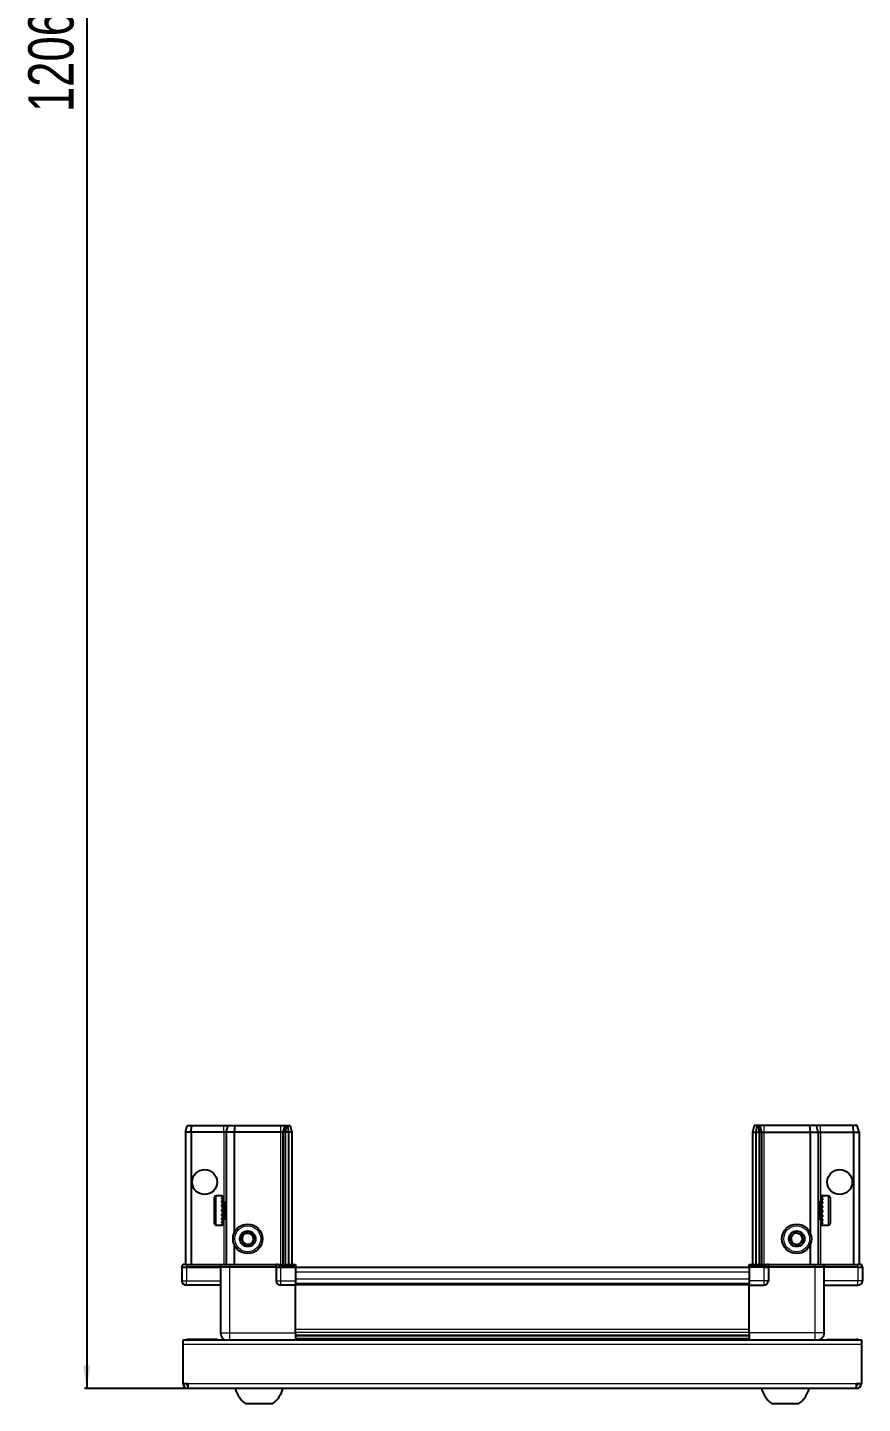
# Model space of a CAD drawing. Header units: millimetres. Extents: x 1014 to 3231, y -1058 to 1224.
# Drawn here: x 1070 to 1438, y -1058 to -452 of the extents above; entities that cross this region are included whole.
import ezdxf

# ---------------------------------------------------------------- set-up
doc = ezdxf.new("R2010")
doc.units = ezdxf.units.MM
doc.layers.add('FORMAT', color=7, linetype='Continuous')
doc.styles.add('SLDTEXTSTYLE0', font='TXT', dxfattribs={"width": 0.75})
doc.dimstyles.new('SLDDIMSTYLE0', dxfattribs={"dimtxt": 20, "dimasz": 10, "dimexe": 0, "dimexo": 0.0625, "dimgap": 5, "dimtad": 2, "dimdec": 1, "dimrnd": 1e-09, "dimzin": 12, "dimdsep": 46, "dimtxsty": 'SLDTEXTSTYLE0', "dimsah": 1, "dimcen": 0.09, "dimadec": 0, "dimazin": 3, "dimtfac": 1, "dimtofl": 0, "dimtmove": 0, "dimatfit": 3, "dimfxl": 0, "dimfrac": 2, "dimtolj": 1, "dimtzin": 12, "dimarcsym": 0})

# ---------------------------------------------------------------- blocks, each defined once
blk = doc.blocks.new('_D_8')
at = {"layer": 'FORMAT'}
for p, q in [((1140.25, 154.84), (1095.15, 154.84)), ((1096.15, 154.84), (1096.15, -1051.86)), ((1140.75, -1051.86), (1095.15, -1051.86))]:
    blk.add_line(p, q, dxfattribs=at)
for points in [[(1096.15, 154.84), (1094.62, 144.84), (1097.69, 144.84)], [(1096.15, -1051.86), (1097.69, -1041.86), (1094.62, -1041.86)]]:
    blk.add_solid(points, dxfattribs=at)
at = {"layer": 'FORMAT', "insert": (1070.37, -489.15), "char_height": 20, "attachment_point": 1, "rotation": 90, "style": 'SLDTEXTSTYLE0'}
blk.add_mtext('1206,7', dxfattribs=at)

msp = doc.modelspace()

# ---------------------------------------------------------------- linework, layer by layer
at = {"color": 7, "linetype": 'Continuous', "lineweight": 25}
for p, q in [((1139.66, -938.86), (1140.46, -935.86)), ((1139.66, -938.86), (1139.66, -997.16)), ((1142.16, -938.86), (1139.66, -938.86)), ((1140.46, -935.86), (1142.31, -935.86)), ((1142.16, -938.86), (1142.31, -935.86)), ((1142.16, -938.86), (1142.16, -997.16)), ((1156.66, -938.86), (1142.16, -938.86)), ((1142.31, -935.86), (1156.66, -935.86)), ((1156.66, -935.86), (1158.46, -935.86)), ((1157.66, -938.86), (1156.66, -938.86)), ((1157.66, -938.86), (1158.46, -935.86)), ((1161.16, -938.86), (1157.66, -938.86)), ((1157.66, -938.86), (1157.66, -997.16)), ((1158.46, -935.86), (1161.49, -935.86)), ((1161.49, -935.86), (1161.16, -938.86)), ((1181.66, -938.86), (1161.16, -938.86)), ((1161.16, -938.86), (1161.16, -983.36)), ((1161.49, -935.86), (1181.66, -935.86)), ((1181.66, -935.86), (1183.46, -935.86)), ((1182.66, -938.86), (1181.66, -938.86)), ((1183.46, -935.86), (1182.66, -938.86)), ((1183.66, -938.86), (1182.66, -938.86)), ((1182.66, -938.86), (1182.66, -997.16)), ((1183.46, -935.86), (1184.2, -935.86)), ((1184.2, -935.86), (1183.66, -938.86)), ((1183.66, -938.86), (1183.66, -997.16)), ((1185.16, -938.86), (1183.66, -938.86)), ((1184.2, -935.86), (1184.7, -935.86)), ((1184.7, -935.86), (1185.16, -938.86)), ((1184.7, -935.86), (1185.85, -935.86)), ((1185.16, -938.86), (1185.16, -997.16)), ((1186.66, -938.86), (1185.16, -938.86)), ((1185.85, -935.86), (1186.66, -938.86)), ((1186.66, -938.86), (1186.66, -997.16)), ((1390.46, -935.86), (1389.66, -938.86)), ((1389.66, -938.86), (1391.16, -938.86)), ((1389.66, -938.86), (1389.66, -997.16)), ((1391.61, -935.86), (1390.46, -935.86)), ((1391.61, -935.86), (1391.16, -938.86)), ((1391.16, -938.86), (1392.66, -938.86)), ((1391.16, -938.86), (1391.16, -997.16)), ((1392.11, -935.86), (1391.61, -935.86)), ((1392.11, -935.86), (1392.66, -938.86)), ((1392.85, -935.86), (1392.11, -935.86)), ((1392.66, -938.86), (1393.66, -938.86)), ((1392.66, -938.86), (1392.66, -997.16)), ((1392.85, -935.86), (1393.66, -938.86)), ((1394.66, -935.86), (1392.85, -935.86)), ((1393.66, -938.86), (1393.66, -997.16)), ((1393.66, -938.86), (1394.66, -938.86)), ((1414.82, -935.86), (1394.66, -935.86)), ((1394.66, -938.86), (1415.16, -938.86)), ((1414.82, -935.86), (1415.16, -938.86)), ((1417.85, -935.86), (1414.82, -935.86)), ((1415.16, -938.86), (1415.16, -983.36)), ((1415.16, -938.86), (1418.66, -938.86)), ((1418.66, -938.86), (1417.85, -935.86)), ((1419.66, -935.86), (1417.85, -935.86)), ((1418.66, -938.86), (1418.66, -997.16)), ((1418.66, -938.86), (1419.66, -938.86)), ((1434, -935.86), (1419.66, -935.86)), ((1419.66, -938.86), (1434.16, -938.86)), ((1434.16, -938.86), (1434, -935.86)), ((1435.85, -935.86), (1434, -935.86)), ((1434.16, -938.86), (1434.16, -997.16)), ((1434.16, -938.86), (1436.66, -938.86)), ((1436.66, -938.86), (1435.85, -935.86)), ((1436.66, -938.86), (1436.66, -997.16)), ((1152.46, -979.06), (1152.46, -967.66)), ((1155.66, -966.86), (1153.26, -966.86)), ((1155.66, -966.86), (1155.66, -966.87)), ((1155.66, -966.87), (1156.16, -966.87)), ((1155.66, -967.06), (1156.16, -967.06)), ((1155.66, -967.06), (1155.66, -967.28)), ((1155.66, -967.28), (1156.16, -967.28)), ((1155.66, -967.85), (1156.16, -967.85)), ((1155.66, -967.85), (1155.66, -968.28)), ((1155.66, -968.28), (1156.16, -968.28)), ((1155.66, -969.19), (1156.16, -969.19)), ((1155.66, -969.19), (1155.66, -969.78)), ((1155.66, -969.78), (1156.16, -969.78)), ((1156.16, -967.06), (1156.16, -966.87)), ((1156.16, -967.28), (1156.16, -967.06)), ((1156.16, -967.85), (1156.16, -967.28)), ((1156.16, -968.28), (1156.16, -967.85)), ((1156.16, -969.19), (1156.16, -968.28)), ((1156.26, -968.96), (1156.16, -968.96)), ((1156.16, -969.78), (1156.16, -969.19)), ((1156.16, -970.93), (1156.16, -969.78)), ((1156.26, -977.76), (1156.26, -968.96)), ((1157.14, -970.05), (1156.66, -969.36)), ((1156.66, -977.36), (1156.66, -969.36)), ((1157.62, -969.36), (1157.14, -970.05)), ((1157.14, -976.67), (1157.14, -970.05)), ((1157.66, -969.36), (1157.62, -969.36)), ((1157.62, -977.36), (1157.62, -969.36)), ((1418.69, -969.36), (1418.66, -969.36)), ((1419.17, -970.05), (1418.69, -969.36)), ((1418.69, -969.36), (1418.69, -977.36)), ((1419.66, -969.36), (1419.17, -970.05)), ((1419.17, -970.05), (1419.17, -976.67)), ((1419.66, -969.36), (1419.66, -977.36)), ((1420.16, -968.96), (1420.06, -968.96)), ((1420.06, -968.96), (1420.06, -977.76)), ((1423.06, -966.86), (1420.16, -966.86)), ((1420.66, -966.86), (1420.16, -966.86)), ((1420.16, -966.86), (1420.16, -966.91)), ((1420.16, -966.91), (1420.16, -967.2)), ((1420.66, -966.91), (1420.16, -966.91)), ((1420.66, -967.2), (1420.16, -967.2)), ((1420.16, -967.2), (1420.16, -967.47)), ((1420.66, -967.47), (1420.16, -967.47)), ((1420.16, -967.47), (1420.16, -968.13)), ((1420.66, -968.13), (1420.16, -968.13)), ((1420.16, -968.13), (1420.16, -968.61)), ((1420.16, -968.61), (1420.16, -969.58)), ((1420.66, -968.61), (1420.16, -968.61)), ((1420.66, -969.58), (1420.16, -969.58)), ((1420.16, -969.58), (1420.16, -970.21)), ((1420.16, -970.21), (1420.16, -971.4)), ((1420.66, -970.21), (1420.16, -970.21)), ((1420.66, -966.91), (1420.66, -966.86)), ((1420.66, -967.47), (1420.66, -967.2)), ((1420.66, -968.61), (1420.66, -968.13)), ((1420.66, -970.21), (1420.66, -969.58)), ((1423.86, -967.66), (1423.86, -979.06)), ((1155.66, -970.93), (1156.16, -970.93)), ((1155.66, -970.93), (1155.66, -971.63)), ((1155.66, -971.63), (1156.16, -971.63)), ((1155.66, -972.91), (1156.16, -972.91)), ((1155.66, -972.91), (1155.66, -973.65)), ((1155.66, -973.06), (1156.16, -973.06)), ((1155.66, -973.56), (1156.16, -973.56)), ((1155.66, -973.65), (1156.16, -973.65)), ((1155.66, -974.94), (1156.16, -974.94)), ((1155.66, -974.94), (1155.66, -975.64)), ((1155.66, -975.64), (1156.16, -975.64)), ((1156.16, -971.63), (1156.16, -970.93)), ((1156.16, -972.91), (1156.16, -971.63)), ((1156.16, -973.06), (1156.16, -972.91)), ((1156.16, -973.65), (1156.16, -973.56)), ((1156.16, -974.94), (1156.16, -973.65)), ((1156.16, -975.64), (1156.16, -974.94)), ((1156.16, -976.81), (1156.16, -975.64)), ((1156.66, -977.36), (1157.14, -976.67)), ((1157.14, -976.67), (1157.62, -977.36)), ((1418.69, -977.36), (1419.17, -976.67)), ((1419.17, -976.67), (1419.66, -977.36)), ((1420.66, -971.4), (1420.16, -971.4)), ((1420.16, -971.4), (1420.16, -972.04)), ((1420.66, -972.04), (1420.16, -972.04)), ((1420.16, -972.12), (1420.16, -973.41)), ((1420.66, -972.12), (1420.16, -972.12)), ((1420.66, -973.41), (1420.16, -973.41)), ((1420.66, -973.9), (1420.16, -973.9)), ((1420.16, -973.9), (1420.16, -974.15)), ((1420.16, -974.15), (1420.16, -975.42)), ((1420.66, -974.15), (1420.16, -974.15)), ((1420.66, -975.42), (1420.16, -975.42)), ((1420.16, -975.42), (1420.16, -976.11)), ((1420.16, -976.11), (1420.16, -977.22)), ((1420.66, -976.11), (1420.16, -976.11)), ((1420.66, -972.12), (1420.66, -971.4)), ((1420.66, -974.15), (1420.66, -973.41)), ((1420.66, -976.11), (1420.66, -975.42)), ((1153.26, -979.86), (1155.66, -979.86)), ((1155.66, -976.81), (1156.16, -976.81)), ((1155.66, -976.81), (1155.66, -977.41)), ((1155.66, -977.41), (1156.16, -977.41)), ((1155.66, -978.34), (1156.16, -978.34)), ((1155.66, -978.34), (1155.66, -978.79)), ((1155.66, -978.79), (1156.16, -978.79)), ((1155.66, -979.39), (1156.16, -979.39)), ((1155.66, -979.39), (1155.66, -979.63)), ((1155.66, -979.63), (1156.16, -979.63)), ((1155.66, -979.85), (1156.16, -979.85)), ((1155.66, -979.85), (1155.66, -979.86)), ((1155.66, -979.86), (1156.16, -979.86)), ((1156.16, -977.41), (1156.16, -976.81)), ((1156.16, -978.34), (1156.16, -977.41)), ((1156.16, -977.76), (1156.26, -977.76)), ((1156.16, -978.79), (1156.16, -978.34)), ((1156.16, -979.39), (1156.16, -978.79)), ((1156.16, -979.63), (1156.16, -979.39)), ((1156.16, -979.85), (1156.16, -979.63)), ((1156.16, -979.86), (1156.16, -979.85)), ((1157.62, -977.36), (1157.66, -977.36)), ((1418.66, -977.36), (1418.69, -977.36)), ((1420.06, -977.76), (1420.16, -977.76)), ((1420.66, -977.22), (1420.16, -977.22)), ((1420.16, -977.22), (1420.16, -977.79)), ((1420.16, -977.79), (1420.16, -978.65)), ((1420.66, -977.79), (1420.16, -977.79)), ((1420.66, -978.65), (1420.16, -978.65)), ((1420.16, -978.65), (1420.16, -979.05)), ((1420.16, -979.05), (1420.16, -979.56)), ((1420.66, -979.05), (1420.16, -979.05)), ((1420.66, -979.56), (1420.16, -979.56)), ((1420.16, -979.56), (1420.16, -979.74)), ((1420.16, -979.74), (1420.16, -979.86)), ((1420.66, -979.74), (1420.16, -979.74)), ((1420.16, -979.86), (1423.06, -979.86)), ((1420.66, -977.79), (1420.66, -977.22)), ((1420.66, -979.05), (1420.66, -978.65)), ((1420.66, -979.74), (1420.66, -979.56)), ((1161.16, -988.36), (1161.16, -997.16)), ((1415.16, -988.36), (1415.16, -997.16)), ((1138.65, -997.16), (1138.15, -998.03)), ((1138.15, -998.36), (1138.15, -998.03)), ((1138.15, -998.36), (1140.15, -998.36)), ((1138.16, -998.36), (1138.16, -1004.36)), ((1140.15, -997.16), (1138.65, -997.16)), ((1140.15, -997.16), (1154.96, -997.16)), ((1154.96, -998.36), (1140.15, -998.36)), ((1140.16, -998.36), (1154.96, -998.36)), ((1154.96, -997.16), (1155.16, -997.16)), ((1155.16, -998.36), (1154.96, -998.36)), ((1155.16, -998.36), (1155.16, -997.16)), ((1155.16, -997.16), (1159.16, -997.16)), ((1159.16, -998.36), (1155.16, -998.36)), ((1155.16, -998.36), (1155.16, -1027.36)), ((1159.16, -997.16), (1179.46, -997.16)), ((1179.46, -998.36), (1159.16, -998.36)), ((1179.46, -997.16), (1179.66, -997.16)), ((1179.66, -998.36), (1179.46, -998.36)), ((1179.66, -998.36), (1179.66, -997.16)), ((1180.33, -997.16), (1179.66, -997.16)), ((1179.66, -998.36), (1181.66, -998.36)), ((1179.66, -998.36), (1179.66, -1004.36)), ((1180.33, -997.16), (1188.16, -997.16)), ((1188.15, -998.03), (1181.66, -998.03)), ((1188.15, -998.36), (1181.66, -998.36)), ((1181.66, -998.36), (1188.16, -998.36)), ((1188.16, -998.03), (1188.15, -998.03)), ((1188.16, -998.36), (1188.15, -998.36)), ((1188.16, -997.16), (1188.16, -998.03)), ((1188.16, -998.36), (1188.16, -998.03)), ((1188.16, -998.36), (1188.16, -1004.36)), ((1388.16, -998.51), (1188.16, -998.51)), ((1388.16, -998.03), (1388.16, -997.16)), ((1388.16, -997.16), (1395.98, -997.16)), ((1394.66, -998.03), (1388.16, -998.03)), ((1388.16, -998.36), (1388.16, -998.03)), ((1394.66, -998.36), (1388.16, -998.36)), ((1388.16, -998.36), (1388.16, -1004.36)), ((1394.66, -998.36), (1396.66, -998.36)), ((1396.66, -998.36), (1394.66, -998.36)), ((1396.66, -997.16), (1395.98, -997.16)), ((1396.66, -998.36), (1396.66, -997.16)), ((1396.66, -997.16), (1396.86, -997.16)), ((1396.86, -998.36), (1396.66, -998.36)), ((1396.66, -998.36), (1396.66, -1004.36)), ((1396.86, -997.16), (1417.16, -997.16)), ((1417.16, -998.36), (1396.86, -998.36)), ((1417.16, -997.16), (1421.16, -997.16)), ((1421.16, -998.36), (1417.16, -998.36)), ((1421.16, -998.36), (1421.16, -997.16)), ((1421.16, -997.16), (1421.36, -997.16)), ((1421.36, -998.36), (1421.16, -998.36)), ((1421.16, -998.36), (1421.16, -1027.36)), ((1421.36, -997.16), (1436.16, -997.16)), ((1436.16, -998.36), (1421.36, -998.36)), ((1437.66, -997.16), (1436.16, -997.16)), ((1436.16, -998.36), (1438.16, -998.36)), ((1438.16, -998.03), (1437.66, -997.16)), ((1438.16, -998.03), (1437.66, -997.16)), ((1438.16, -998.36), (1438.16, -998.03)), ((1438.16, -998.36), (1438.16, -998.03)), ((1438.16, -998.36), (1438.16, -998.36)), ((1438.16, -998.36), (1438.16, -1004.36)), ((1155.16, -1006.36), (1140.16, -1006.36)), ((1188.16, -1006.36), (1181.66, -1006.36)), ((1188.16, -1004.36), (1188.16, -1006.36)), ((1388.16, -1005.71), (1188.16, -1005.71)), ((1188.16, -1027.36), (1188.16, -1006.36)), ((1388.16, -1004.36), (1388.16, -1006.36)), ((1388.16, -1006.36), (1394.66, -1006.36)), ((1388.16, -1027.36), (1388.16, -1006.36)), ((1421.16, -1006.36), (1436.16, -1006.36)), ((1138.66, -1032.46), (1138.66, -1030.36)), ((1138.66, -1030.36), (1437.66, -1030.36)), ((1153.66, -1030.26), (1140.76, -1030.26)), ((1153.66, -1030.26), (1153.66, -1030.36)), ((1188.16, -1028.39), (1388.16, -1028.39)), ((1188.16, -1028.42), (1388.16, -1028.42)), ((1212.03, -1030.21), (1188.16, -1030.21)), ((1206.66, -1030.36), (1206.66, -1030.21)), ((1206.69, -1030.36), (1206.69, -1030.21)), ((1206.96, -1030.36), (1206.96, -1030.21)), ((1207.23, -1030.36), (1207.23, -1030.21)), ((1207.88, -1030.36), (1207.88, -1030.21)), ((1208.34, -1030.36), (1208.34, -1030.21)), ((1209.31, -1030.36), (1209.31, -1030.21)), ((1209.93, -1030.36), (1209.93, -1030.21)), ((1211.11, -1030.36), (1211.11, -1030.21)), ((1211.77, -1030.36), (1211.77, -1030.21)), ((1211.83, -1030.36), (1211.83, -1030.21)), ((1213.12, -1030.21), (1212.03, -1030.21)), ((1213.85, -1030.21), (1213.12, -1030.21)), ((1213.12, -1030.36), (1213.12, -1030.21)), ((1213.12, -1030.21), (1213.12, -1030.21)), ((1213.13, -1030.36), (1213.13, -1030.21)), ((1213.63, -1030.36), (1213.63, -1030.21)), ((1213.86, -1030.21), (1213.85, -1030.21)), ((1213.86, -1030.36), (1213.86, -1030.21)), ((1214.28, -1030.21), (1213.86, -1030.21)), ((1362.03, -1030.21), (1214.28, -1030.21)), ((1215.13, -1030.36), (1215.13, -1030.21)), ((1215.82, -1030.36), (1215.82, -1030.21)), ((1216.95, -1030.36), (1216.95, -1030.21)), ((1217.52, -1030.36), (1217.52, -1030.21)), ((1218.39, -1030.36), (1218.39, -1030.21)), ((1218.8, -1030.36), (1218.8, -1030.21)), ((1219.33, -1030.36), (1219.33, -1030.21)), ((1219.52, -1030.36), (1219.52, -1030.21)), ((1219.65, -1030.36), (1219.65, -1030.21)), ((1356.66, -1030.36), (1356.66, -1030.21)), ((1356.83, -1030.36), (1356.83, -1030.21)), ((1357.04, -1030.36), (1357.04, -1030.21)), ((1357.6, -1030.36), (1357.6, -1030.21)), ((1358.02, -1030.36), (1358.02, -1030.21)), ((1358.91, -1030.36), (1358.91, -1030.21)), ((1359.5, -1030.36), (1359.5, -1030.21)), ((1360.64, -1030.36), (1360.64, -1030.21)), ((1361.34, -1030.36), (1361.34, -1030.21)), ((1362.62, -1030.21), (1362.03, -1030.21)), ((1362.62, -1030.36), (1362.62, -1030.21)), ((1362.63, -1030.21), (1362.62, -1030.21)), ((1363.35, -1030.21), (1362.63, -1030.21)), ((1362.79, -1030.36), (1362.79, -1030.21)), ((1363.29, -1030.36), (1363.29, -1030.21)), ((1363.36, -1030.21), (1363.35, -1030.21)), ((1363.36, -1030.36), (1363.36, -1030.21)), ((1364.38, -1030.21), (1363.36, -1030.21)), ((1388.16, -1030.21), (1364.28, -1030.21)), ((1364.65, -1030.36), (1364.65, -1030.21)), ((1365.36, -1030.36), (1365.36, -1030.21)), ((1366.53, -1030.36), (1366.53, -1030.21)), ((1367.14, -1030.36), (1367.14, -1030.21)), ((1368.08, -1030.36), (1368.08, -1030.21)), ((1368.53, -1030.36), (1368.53, -1030.21)), ((1369.15, -1030.36), (1369.15, -1030.21)), ((1369.4, -1030.36), (1369.4, -1030.21)), ((1369.63, -1030.36), (1369.63, -1030.21)), ((1369.65, -1030.36), (1369.65, -1030.21)), ((1422.66, -1030.26), (1435.56, -1030.26)), ((1422.66, -1030.26), (1422.66, -1030.36)), ((1437.66, -1030.36), (1437.66, -1032.46)), ((1138.66, -1049.76), (1138.66, -1032.46)), ((1437.66, -1032.46), (1437.66, -1049.76)), ((1140.76, -1049.76), (1138.66, -1049.76)), ((1140.76, -1049.76), (1140.76, -1051.86)), ((1435.56, -1051.86), (1140.76, -1051.86)), ((1437.66, -1049.76), (1435.56, -1049.76)), ((1435.56, -1051.86), (1435.56, -1049.76)), ((1166.16, -1058.46), (1178.16, -1058.46)), ((1398.16, -1058.46), (1410.16, -1058.46))]:
    msp.add_line(p, q, dxfattribs=at)
at = {"color": 8, "linetype": 'Continuous', "lineweight": 18}
for p, q in [((1156.66, -938.86), (1156.66, -935.86)), ((1156.66, -938.86), (1156.66, -969.36)), ((1181.66, -935.86), (1181.66, -938.86)), ((1181.66, -938.86), (1181.66, -997.16)), ((1394.66, -935.86), (1394.66, -938.86)), ((1394.66, -938.86), (1394.66, -997.16)), ((1419.66, -938.86), (1419.66, -935.86)), ((1419.66, -938.86), (1419.66, -969.36)), ((1153.26, -979.86), (1153.26, -966.86)), ((1423.06, -966.86), (1423.06, -979.86)), ((1156.66, -977.36), (1156.66, -997.16)), ((1419.66, -977.36), (1419.66, -997.16)), ((1140.15, -998.36), (1140.15, -997.16)), ((1140.16, -998.36), (1140.16, -1004.36)), ((1154.96, -998.36), (1154.96, -997.16)), ((1159.16, -998.36), (1159.16, -997.16)), ((1159.16, -998.36), (1159.16, -1027.36)), ((1179.46, -998.36), (1179.46, -997.16)), ((1181.66, -998.36), (1181.66, -998.03)), ((1181.66, -998.36), (1181.66, -1004.36)), ((1188.15, -998.36), (1188.15, -998.03)), ((1388.16, -1000.51), (1188.16, -1000.51)), ((1394.66, -998.36), (1394.66, -998.03)), ((1394.66, -998.36), (1394.66, -1004.36)), ((1396.86, -997.16), (1396.86, -998.36)), ((1417.16, -998.36), (1417.16, -997.16)), ((1417.16, -998.36), (1417.16, -1027.36)), ((1421.36, -997.16), (1421.36, -998.36)), ((1436.16, -998.36), (1436.16, -997.16)), ((1436.16, -998.36), (1436.16, -1004.36)), ((1138.16, -1004.36), (1140.16, -1004.36)), ((1140.16, -1004.36), (1155.16, -1004.36)), ((1140.16, -1006.36), (1140.16, -1004.36)), ((1179.66, -1004.36), (1181.66, -1004.36)), ((1181.66, -1004.36), (1188.16, -1004.36)), ((1181.66, -1004.36), (1181.66, -1006.36)), ((1388.16, -1003.71), (1188.16, -1003.71)), ((1388.16, -1006.36), (1188.16, -1006.36)), ((1394.66, -1004.36), (1388.16, -1004.36)), ((1394.66, -1004.36), (1394.66, -1006.36)), ((1396.66, -1004.36), (1394.66, -1004.36)), ((1436.16, -1004.36), (1421.16, -1004.36)), ((1438.16, -1004.36), (1436.16, -1004.36)), ((1436.16, -1006.36), (1436.16, -1004.36)), ((1140.76, -1030.36), (1140.76, -1030.26)), ((1159.16, -1027.36), (1188.16, -1027.36)), ((1188.16, -1025.77), (1388.16, -1025.77)), ((1388.16, -1027.18), (1188.16, -1027.18)), ((1188.16, -1029.63), (1388.16, -1029.63)), ((1417.16, -1027.36), (1388.16, -1027.36)), ((1435.56, -1030.36), (1435.56, -1030.26)), ((1437.66, -1032.46), (1138.66, -1032.46)), ((1435.56, -1049.76), (1140.76, -1049.76))]:
    msp.add_line(p, q, dxfattribs=at)
at = {"color": 7, "linetype": 'Continuous', "lineweight": 25, "flags": 128}
for points in [[(1140.76, -1030.26), (1140.35, -1030.3), (1140.11, -1030.36)], [(1436.2, -1030.36), (1435.96, -1030.3), (1435.56, -1030.26)]]:
    msp.add_lwpolyline(points, dxfattribs=at)
at = {"color": 7, "linetype": 'Continuous', "lineweight": 25}
for centre, radius in [((1148.16, -960.86), 5.5), ((1428.16, -960.86), 5.5), ((1167.16, -985.86), 6.5), ((1167.16, -985.86), 3.46), ((1409.16, -985.86), 6.5), ((1409.16, -985.86), 3.46)]:
    msp.add_circle(centre, radius, dxfattribs=at)
at = {"color": 8, "linetype": 'Continuous', "lineweight": 18}
for centre in [(1167.16, -985.86), (1409.16, -985.86)]:
    msp.add_circle(centre, 5.7, dxfattribs=at)
at = {"color": 7, "linetype": 'Continuous', "lineweight": 25}
for centre, radius, start, end in [((1153.26, -967.66), 0.8, 90, 180), ((1156.66, -968.96), 0.4, 180, 270), ((1419.66, -968.96), 0.4, 270, 0), ((1423.06, -967.66), 0.8, 360, 90), ((1153.26, -979.06), 0.8, 180, 270), ((1156.66, -977.76), 0.4, 90, 180), ((1419.66, -977.76), 0.4, 360, 90), ((1423.06, -979.06), 0.8, 270, 0), ((1167.16, -985.86), 2.5, 147.37605, 207.37605), ((1167.16, -985.86), 2.5, 207.37605, 267.37605), ((1167.16, -985.86), 2.5, 87.37605, 147.37605), ((1167.16, -985.86), 2.5, 267.37605, 327.37605), ((1167.16, -985.86), 2.5, 27.37605, 87.37605), ((1167.16, -985.86), 2.5, 327.37605, 27.37605), ((1409.16, -985.86), 2.5, 134.67671, 194.67671), ((1409.16, -985.86), 2.5, 194.67671, 254.67671), ((1409.16, -985.86), 2.5, 74.67671, 134.67671), ((1409.16, -985.86), 2.5, 254.67671, 314.67671), ((1409.16, -985.86), 2.5, 14.67671, 74.67671), ((1409.16, -985.86), 2.5, 314.67671, 14.67671), ((1140.16, -1004.36), 2, 180, 270), ((1181.66, -1004.36), 2, 180, 270), ((1394.66, -1004.36), 2, 270, 0), ((1436.16, -1004.36), 2, 270, 0), ((1140.76, -1049.76), 2.1, 180, 270), ((1140.76, -1049.76), 0.6, 180, 270), ((1173.18, -1048.84), 11.91, 194.70035, 233.8734), ((1171.13, -1048.84), 11.91, 306.1266, 345.29965), ((1405.18, -1048.84), 11.91, 194.70035, 233.8734), ((1403.13, -1048.84), 11.91, 306.1266, 345.29965), ((1435.56, -1049.76), 2.1, 270, 0), ((1435.56, -1049.76), 0.6, 270, 0)]:
    msp.add_arc(centre, radius, start, end, dxfattribs=at)
for centre, start_param, end_param in [((1181.66, -994.57), 2.418858, 3.141593), ((1394.66, -994.57), 3.141593, 3.864327)]:
    msp.add_ellipse(centre, major_axis=(0, 3.46), ratio=0.57735, start_param=start_param, end_param=end_param, dxfattribs=at)
for points, knots in [([(1164.27, -985.73), (1164.55, -985.3), (1165.07, -984.49), (1165.59, -983.68), (1165.83, -983.3)], [0, 0, 0, 0, 0.5346859, 1, 1, 1, 1]), ([(1165.6, -988.3), (1165.54, -988.18), (1165.27, -987.65), (1164.81, -986.77), (1164.43, -986.04), (1164.27, -985.73)], [0, 0, 0, 0, 0.133125, 0.637099, 1, 1, 1, 1]), ([(1168.48, -988.43), (1167.97, -988.4), (1167, -988.36), (1166.04, -988.32), (1165.6, -988.3)], [0, 0, 0, 0, 0.534686, 1, 1, 1, 1]), ([(1165.83, -983.3), (1166.34, -983.32), (1167.31, -983.37), (1168.27, -983.41), (1168.71, -983.43)], [0, 0, 0, 0, 0.534686, 1, 1, 1, 1]), ([(1170.04, -986), (1169.76, -986.43), (1169.24, -987.24), (1168.72, -988.05), (1168.48, -988.43)], [0, 0, 0, 0, 0.534686, 1, 1, 1, 1]), ([(1168.71, -983.43), (1168.87, -983.74), (1169.25, -984.47), (1169.71, -985.35), (1169.98, -985.89), (1170.04, -986)], [0, 0, 0, 0, 0.362901, 0.866875, 1, 1, 1, 1]), ([(1406.37, -985.1), (1406.74, -984.74), (1407.42, -984.06), (1408.11, -983.39), (1408.42, -983.07)], [0, 0, 0, 0, 0.534686, 1, 1, 1, 1]), ([(1407.1, -987.89), (1407.01, -987.56), (1406.81, -986.76), (1406.55, -985.8), (1406.4, -985.22), (1406.37, -985.1)], [0, 0, 0, 0, 0.362901, 0.866875, 1, 1, 1, 1]), ([(1409.89, -988.66), (1409.39, -988.52), (1408.46, -988.27), (1407.53, -988.01), (1407.1, -987.89)], [0, 0, 0, 0, 0.5346859, 1, 1, 1, 1]), ([(1408.42, -983.07), (1408.92, -983.21), (1409.85, -983.46), (1410.78, -983.72), (1411.21, -983.83)], [0, 0, 0, 0, 0.534686, 1, 1, 1, 1]), ([(1411.94, -986.63), (1411.57, -986.99), (1410.89, -987.67), (1410.2, -988.34), (1409.89, -988.66)], [0, 0, 0, 0, 0.534686, 1, 1, 1, 1]), ([(1411.21, -983.83), (1411.24, -983.96), (1411.39, -984.53), (1411.64, -985.5), (1411.85, -986.29), (1411.94, -986.63)], [0, 0, 0, 0, 0.133125, 0.637099, 1, 1, 1, 1]), ([(1155.16, -1027.36), (1155.2, -1027.8), (1155.27, -1028.48), (1155.71, -1029.3), (1156.17, -1029.85), (1156.57, -1030.21), (1156.83, -1030.34), (1156.88, -1030.36)], [0, 0, 0, 0, 0.3630185, 0.5584377, 0.7580039, 0.9575702, 1, 1, 1, 1]), ([(1188.16, -1027.36), (1188.16, -1027.76), (1188.16, -1028.55), (1188.16, -1029.57), (1188.16, -1030.2), (1188.16, -1030.35), (1188.16, -1030.36)], [0, 0, 0, 0, 0.32552, 0.65104, 0.97656, 1, 1, 1, 1]), ([(1388.16, -1027.36), (1388.16, -1027.76), (1388.16, -1028.55), (1388.16, -1029.57), (1388.16, -1030.2), (1388.16, -1030.35), (1388.16, -1030.36)], [0, 0, 0, 0, 0.32552, 0.65104, 0.97656, 1, 1, 1, 1]), ([(1421.16, -1027.36), (1421.11, -1027.8), (1421.04, -1028.48), (1420.6, -1029.3), (1420.14, -1029.85), (1419.74, -1030.21), (1419.48, -1030.34), (1419.43, -1030.36)], [0, 0, 0, 0, 0.363018, 0.558438, 0.758004, 0.95757, 1, 1, 1, 1])]:
    msp.add_open_spline(points, degree=3, knots=knots, dxfattribs=at)
at = {"color": 8, "linetype": 'Continuous', "lineweight": 18}
for points in [[(1155.16, -1027.36), (1155.22, -1027.36), (1155.34, -1027.36), (1156.26, -1027.36), (1157.58, -1027.36), (1158.63, -1027.36), (1159.16, -1027.36)], [(1421.16, -1027.36), (1421.09, -1027.36), (1420.97, -1027.36), (1420.05, -1027.36), (1418.73, -1027.36), (1417.68, -1027.36), (1417.16, -1027.36)]]:
    msp.add_open_spline(points, degree=3, dxfattribs=at)
for points, knots in [([(1159.16, -1027.36), (1159.16, -1027.8), (1159.16, -1028.48), (1159.16, -1029.3), (1159.16, -1029.85), (1159.16, -1030.21), (1159.16, -1030.34), (1159.16, -1030.36)], [0, 0, 0, 0, 0.3630185, 0.5584377, 0.7580039, 0.9575702, 1, 1, 1, 1]), ([(1417.16, -1027.36), (1417.16, -1027.8), (1417.16, -1028.48), (1417.16, -1029.3), (1417.16, -1029.85), (1417.16, -1030.21), (1417.16, -1030.34), (1417.16, -1030.36)], [0, 0, 0, 0, 0.363018, 0.558438, 0.758004, 0.95757, 1, 1, 1, 1])]:
    msp.add_open_spline(points, degree=3, knots=knots, dxfattribs=at)

# ---------------------------------------------------------------- dimensions: what is measured, and where the dimension line sits
at = {"layer": 'FORMAT'}
dim = msp.add_linear_dim(base=(1096.15, -1051.86), p1=(1140.26, 154.84), p2=(1140.76, -1051.86), angle=90, dimstyle='SLDDIMSTYLE0', dxfattribs=at)
dim.commit()
dim.dimension.update_dxf_attribs({"geometry": '_D_8', "text_midpoint": (1096.15, -448.51), "dimtype": 160})

doc.saveas('drawing.dxf')
